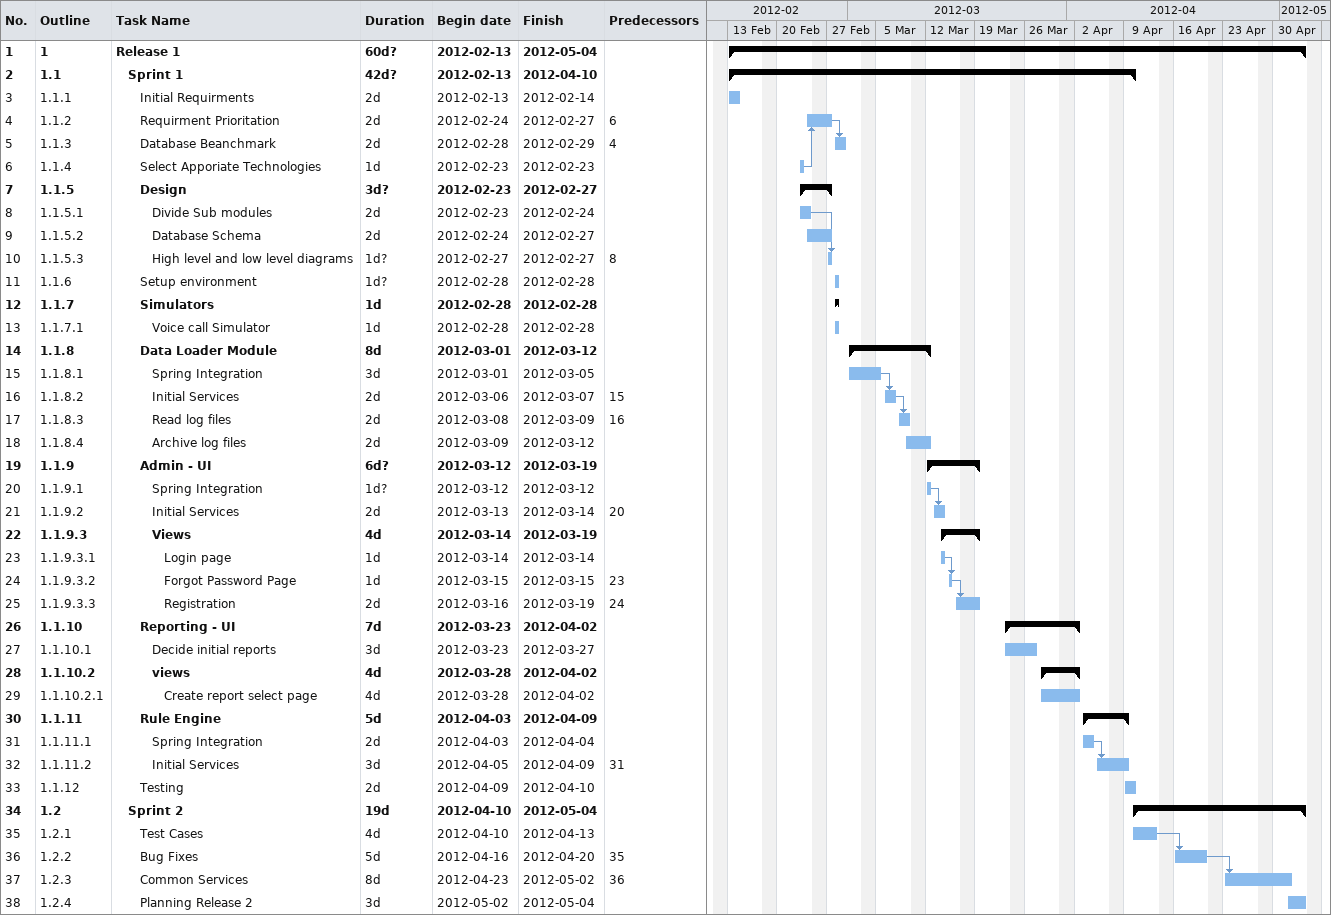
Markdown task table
| ID | WBS | Task | Duration | Start | Finish | Predecessors |
|---|---|---|---|---|---|---|
| 1 | 1 | **Release 1** | 60d? | 2012-02-13 | 2012-05-04 |  |
| 2 | 1.1 | **Sprint 1** | 42d? | 2012-02-13 | 2012-04-10 |  |
| 3 | 1.1.1 | Initial Requirments | 2d | 2012-02-13 | 2012-02-14 |  |
| 4 | 1.1.2 | Requirment Prioritation | 2d | 2012-02-24 | 2012-02-27 | 6 |
| 5 | 1.1.3 | Database Beanchmark | 2d | 2012-02-28 | 2012-02-29 | 4 |
| 6 | 1.1.4 | Select Apporiate Technologies | 1d | 2012-02-23 | 2012-02-23 |  |
| 7 | 1.1.5 | **Design** | 3d? | 2012-02-23 | 2012-02-27 |  |
| 8 | 1.1.5.1 | Divide Sub modules | 2d | 2012-02-23 | 2012-02-24 |  |
| 9 | 1.1.5.2 | Database Schema | 2d | 2012-02-24 | 2012-02-27 |  |
| 10 | 1.1.5.3 | High level and low level diagrams | 1d? | 2012-02-27 | 2012-02-27 | 8 |
| 11 | 1.1.6 | Setup environment | 1d? | 2012-02-28 | 2012-02-28 |  |
| 12 | 1.1.7 | **Simulators** | 1d | 2012-02-28 | 2012-02-28 |  |
| 13 | 1.1.7.1 | Voice call Simulator | 1d | 2012-02-28 | 2012-02-28 |  |
| 14 | 1.1.8 | **Data Loader Module** | 8d | 2012-03-01 | 2012-03-12 |  |
| 15 | 1.1.8.1 | Spring Integration | 3d | 2012-03-01 | 2012-03-05 |  |
| 16 | 1.1.8.2 | Initial Services | 2d | 2012-03-06 | 2012-03-07 | 15 |
| 17 | 1.1.8.3 | Read log files | 2d | 2012-03-08 | 2012-03-09 | 16 |
| 18 | 1.1.8.4 | Archive log files | 2d | 2012-03-09 | 2012-03-12 |  |
| 19 | 1.1.9 | **Admin - UI** | 6d? | 2012-03-12 | 2012-03-19 |  |
| 20 | 1.1.9.1 | Spring Integration | 1d? | 2012-03-12 | 2012-03-12 |  |
| 21 | 1.1.9.2 | Initial Services | 2d | 2012-03-13 | 2012-03-14 | 20 |
| 22 | 1.1.9.3 | **Views** | 4d | 2012-03-14 | 2012-03-19 |  |
| 23 | 1.1.9.3.1 | Login page | 1d | 2012-03-14 | 2012-03-14 |  |
| 24 | 1.1.9.3.2 | Forgot Password Page | 1d | 2012-03-15 | 2012-03-15 | 23 |
| 25 | 1.1.9.3.3 | Registration | 2d | 2012-03-16 | 2012-03-19 | 24 |
| 26 | 1.1.10 | **Reporting - UI** | 7d | 2012-03-23 | 2012-04-02 |  |
| 27 | 1.1.10.1 | Decide initial reports | 3d | 2012-03-23 | 2012-03-27 |  |
| 28 | 1.1.10.2 | **views** | 4d | 2012-03-28 | 2012-04-02 |  |
| 29 | 1.1.10.2.1 | Create report select page | 4d | 2012-03-28 | 2012-04-02 |  |
| 30 | 1.1.11 | **Rule Engine** | 5d | 2012-04-03 | 2012-04-09 |  |
| 31 | 1.1.11.1 | Spring Integration | 2d | 2012-04-03 | 2012-04-04 |  |
| 32 | 1.1.11.2 | Initial Services | 3d | 2012-04-05 | 2012-04-09 | 31 |
| 33 | 1.1.12 | Testing | 2d | 2012-04-09 | 2012-04-10 |  |
| 34 | 1.2 | **Sprint 2** | 19d | 2012-04-10 | 2012-05-04 |  |
| 35 | 1.2.1 | Test Cases | 4d | 2012-04-10 | 2012-04-13 |  |
| 36 | 1.2.2 | Bug Fixes | 5d | 2012-04-16 | 2012-04-20 | 35 |
| 37 | 1.2.3 | Common Services | 8d | 2012-04-23 | 2012-05-02 | 36 |
| 38 | 1.2.4 | Planning Release 2 | 3d | 2012-05-02 | 2012-05-04 |  |
